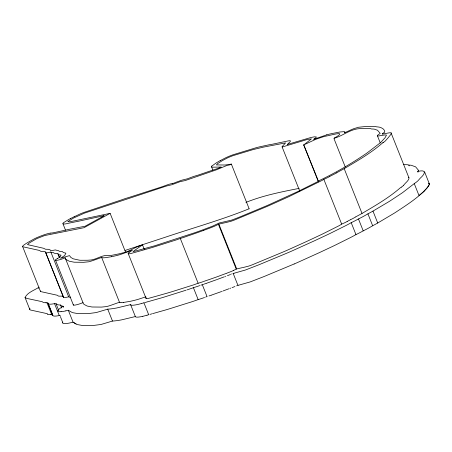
<?xml version="1.0" encoding="UTF-8"?>
<svg xmlns="http://www.w3.org/2000/svg" width="452" height="452" viewBox="0 0 452 452"><rect width="100%" height="100%" fill="white"/><g stroke="black" fill="none" stroke-linecap="round" stroke-linejoin="round"><path stroke-width="0.68" d="M423.965 191.269L427.4 187.642L429.14 184.851L429.372 183.862L428.666 183.184L429.389 184.207L428.168 186.427M428.089 186.574L425.976 189.139M110.13 213.355L83.982 227.701L44.731 235.526L36.849 238.605L29.465 242.865L27.482 244.605L43.629 248.284L45.46 249.233L48.675 249.329L50.234 249.962L50.839 250.775L55.336 249.922L56.879 250.34A16.916 2.559 -21.7 0 1 58.025 250.493L59.788 251.47L62.472 251.6L63.308 252.527L65.896 253.154L64.692 255.493L60.506 258.284L69.529 255.6L70.834 257.414L73.145 258.798L79.484 260.194A111.164 16.814 -21.7 0 0 80.801 260.273L87.292 260.25A56.099 8.486 -21.7 0 0 89.016 260.137C96.078 260.233 102.305 254.188 109.017 255.657A46.471 7.029 -21.7 0 0 111.65 255.346L119.079 253.843A49.997 7.56 -21.7 0 0 121.989 253.092C129.385 251.77 135.391 246.713 142.51 244.871L136.645 248.973A138.368 20.928 -21.7 0 1 134.916 250.193L133.052 251.696L154.793 245.764L194.343 232.87A96.525 14.6 -21.7 0 0 197.897 231.622L200.281 230.763A39.341 5.949 -21.7 0 0 203.892 229.424L212.344 226.26L219.124 223.028L231.814 220.062L237.622 217.824A26.51 4.011 -21.7 0 1 241.198 216.384L266.132 205.971A35.358 5.351 -21.7 0 0 269.607 204.445L295.41 192.665A97.502 14.746 -21.7 0 0 298.699 191.123L318.089 181.478A8.481 1.283 -21.7 0 0 319.858 180.291C335.757 172.664 351.142 163.782 365.753 153.849A82.044 12.407 -21.7 0 0 367.51 152.618L380.573 142.583L385.025 137.798L386.494 135.137L385.064 134.899L377.725 136.092L377.488 135.334L380.188 133.391L377.493 130.232L374.115 129.086L371.391 128.973L370.414 128.537L364.103 128.475A157.499 23.826 -21.7 0 0 361.255 128.645C351.351 128.136 342.204 136.391 334.113 138.205C349.023 129.713 330.231 135.527 325.626 136.171A37.16 5.622 -21.7 0 0 322.609 136.984L315.756 139.323L303.834 144.86L311.428 138.883L307.337 139.47L282.517 146.917L282.121 146.906L282.302 146.414L285.591 142.894L263.386 147.137L253.34 149.522L232.735 155.748L228.09 157.607L222.378 160.601L217.48 163.697L216.429 164.912L225.113 165.02L231.311 164.11L229.605 164.912L226.87 165.488L216.231 169.884L185.218 180.557L180.184 181.625L171.907 184.721L166.551 186.004L84.258 213.191L73.314 218.158L67.8 221.61L69.806 221.808L110.13 213.355L125.633 252.312M403.579 185.286L405.32 183.292A55.89 8.452 -21.7 0 1 405.653 182.947C407.054 181.585 409.02 179.67 409.02 177.783A14.56 2.203 -21.7 0 0 408.755 177.664A15.583 2.356 -21.7 0 0 408.371 177.596M294.195 263.974A65.133 9.854 -21.7 0 0 300.868 261.002L319.327 252.645A56.093 8.486 -21.7 0 0 320.813 251.95L332.35 246.538A76.162 11.52 -21.7 0 0 336.328 244.611L349.198 238.198A33.143 5.012 -21.7 0 0 355.95 234.594A28.629 4.328 -21.7 0 0 363.193 230.87L365.843 229.537A38.375 5.803 -21.7 0 0 369.182 227.757L372.442 225.898A13.227 2 -21.7 0 0 372.668 225.757L375.392 224.299A48.827 7.385 -21.7 0 0 377.719 223.011L393.669 213.542A87.824 13.283 -21.7 0 0 395.201 212.593C405.19 206.01 415.49 199.507 424.072 191.151M423.501 191.812L418.993 195.524L414.252 183.614L415.981 182.41A39.55 5.983 -21.7 0 0 416.733 181.834L417.659 181.049A30.256 4.576 -21.7 0 0 418.145 180.58L420.038 178.421A52.664 7.966 -21.7 0 1 420.456 177.986C425.36 173.681 426.75 169.155 417.71 171.477L418.004 172.223M424.123 191.089L425.711 189.394M211.903 166.042L215.745 163.24A57.088 8.633 -21.7 0 1 216.615 162.697A27.651 4.181 -21.7 0 1 220.152 160.652M146.386 297.828L146.058 298.218A8.023 1.215 -21.7 0 0 146.064 298.557L147.471 298.58A8.226 1.243 -21.7 0 0 148.533 298.354L149.753 298.032A17.526 2.65 -21.7 0 0 150.567 297.795L151.29 297.58A19.436 2.938 -21.7 0 1 152.872 297.145L154.279 296.772A32.318 4.887 -21.7 0 0 155.816 296.342L167.958 292.902A52.963 8.012 -21.7 0 0 173.37 291.257L193.705 284.839A15.792 2.39 -21.7 0 0 196.806 283.709L199.75 282.76A10.565 1.599 -21.7 0 0 202.654 281.828L203.649 281.472M414.252 183.614L402.8 192.462A81.253 12.289 -21.7 0 1 401.687 193.247L390.46 200.677A88.965 13.458 -21.7 0 1 388.539 201.869L372.979 211.101A48.827 7.385 -21.7 0 1 370.651 212.383L367.956 213.83A13.227 2 -21.7 0 1 367.702 213.982L364.448 215.841A38.375 5.803 -21.7 0 1 361.103 217.621L359.962 218.203M128.803 252.809L128.232 253.419A8.023 1.215 -21.7 0 0 128.232 253.758L129.645 253.781A8.226 1.243 -21.7 0 0 130.707 253.561L133.176 252.871A19.272 2.915 -21.7 0 1 135.046 252.346L136.453 251.973A25.594 3.87 -21.7 0 0 137.205 251.77L149.629 248.255A53.816 8.142 -21.7 0 0 155.544 246.464L175.879 240.04A15.481 2.339 -21.7 0 0 178.794 238.989L181.919 237.967A10.565 1.599 -21.7 0 0 184.828 237.034L186.891 236.289A14.018 2.119 -21.7 0 1 188.134 235.848L189.959 235.243A27.674 4.187 -21.7 0 0 191.072 234.87L198.513 232.26A49.07 7.424 -21.7 0 0 203.338 230.486M382.844 142.775L383.482 142.352M401.314 187.151L400.67 187.574A10.13 1.531 -21.7 0 0 399.997 188.083C388.46 198.066 375.12 205.728 362.018 213.446A32.052 4.848 -21.7 0 1 360.713 214.169L357.95 215.649A18.837 2.848 -21.7 0 0 356.571 216.418L355.843 216.847M382.268 133.668L382.793 133.363A12.82 1.938 -21.7 0 0 384.33 132.374L384.415 132.3A7.108 1.073 -21.7 0 0 384.748 132.012C384.997 128.876 380.437 126.989 377.578 126.893A19.442 2.944 -21.7 0 0 376.951 126.91L375.409 126.52A12.554 1.898 -21.7 0 0 375.058 126.47L370.798 126.357A90.779 13.729 -21.7 0 0 369.787 126.362L364.25 126.679A114.147 17.266 -21.7 0 0 362.979 126.797L358.492 127.255L354.085 128.583A8.599 1.299 -21.7 0 0 351.763 129.504L344.384 132.888A12.001 1.814 -21.7 0 0 344.633 132.639A11.56 1.751 -21.7 0 0 344.876 131.933L344.74 131.792A13.882 2.102 -21.7 0 0 344.153 131.639L339.836 132.007L331.276 133.696A39.578 5.989 -21.7 0 0 326.745 134.837M29.792 309.462L25.052 297.546C27.515 292.303 34.425 290.331 39.098 287.15M355.707 216.926L354.521 217.615A25.928 3.921 -21.7 0 1 350.599 219.678M57.517 258.471L59.534 257.363A2.328 0.35 -21.7 0 0 60.065 257.024L60.127 256.934A8.232 1.243 -21.7 0 0 60.161 256.872L60.342 256.482A58.336 8.825 -21.7 0 1 60.681 255.838L61.014 255.307A5.413 0.819 -21.7 0 0 61.026 255.131L60.302 254.99A47.754 7.221 -21.7 0 1 59.845 254.917L58.76 254.651A25.244 3.819 -21.7 0 1 58.155 254.165M218.836 224.13L216.864 225.073A8.311 1.254 -21.7 0 1 215.903 225.554A9.136 1.384 -21.7 0 1 213.197 226.768L210.005 228.017A32.719 4.949 -21.7 0 1 208.57 228.548L203.338 230.486M241.939 267.737L236.221 269.03L234.69 269.872A8.311 1.254 -21.7 0 1 233.735 270.352M336.689 172.822L338.751 171.619A18.837 2.848 -21.7 0 1 340.13 170.856L342.893 169.37A32.052 4.848 -21.7 0 0 344.192 168.652C357.221 160.98 370.482 153.358 381.974 143.453A12.656 1.915 -21.7 0 1 382.821 142.781M101.502 217.186L103.853 215.83A22.956 3.475 -21.7 0 1 104.186 215.638L78.659 221.203A16.577 2.509 -21.7 0 1 78.117 221.31L68.156 223.322A14.927 2.26 -21.7 0 1 67.094 223.582L66.128 223.791A14.328 2.17 -21.7 0 1 63.009 223.729A11.306 1.712 -21.7 0 1 63.043 223.209L63.144 223.079A10.119 1.531 -21.7 0 1 63.602 222.644L68.715 219.502A15.622 2.362 -21.7 0 1 69.535 219.056L70.732 218.435M329.497 176.608L329.327 176.704A10.034 1.52 -21.7 0 1 323.841 179.303A14.187 2.147 -21.7 0 1 322.174 180.371L289.274 196.462A53.342 8.068 -21.7 0 1 287.161 197.428L270.81 204.801A40.985 6.198 -21.7 0 1 265.669 207.039L240.165 217.644A19.097 2.887 -21.7 0 0 239.108 218.073L235.108 219.745A9.645 1.458 -21.7 0 1 230.752 221.344L226.395 222.44A42.838 6.481 -21.7 0 0 225.644 222.604L221.853 223.435A56.986 8.622 -21.7 0 0 220.87 223.655L218.864 224.124L236.695 268.917M329.581 176.562L330.005 176.32A11.453 1.735 -21.7 0 1 330.762 175.907L332.785 174.879A25.928 3.921 -21.7 0 0 336.717 172.817M101.293 217.305L85.129 226.226L70.218 229.107A48.392 7.322 -21.7 0 0 66.981 229.814L53.342 232.78A4.791 0.723 -21.7 0 1 52.974 232.848L50.172 233.147M347.153 221.503L347.831 221.118A11.453 1.735 -21.7 0 1 348.588 220.706L350.43 219.768M367.928 213.847L372.668 225.757M220.186 160.641L225.232 158.019A11.193 1.695 -21.7 0 1 233.113 154.742L255.533 147.906A28.73 4.345 -21.7 0 1 259.493 146.872L269.059 144.787A23.787 3.599 -21.7 0 1 269.94 144.663L272.663 144.182A14.227 2.153 -21.7 0 1 273.324 144.024L288.291 140.883A9.865 1.492 -21.7 0 1 290.031 140.741A9.424 1.424 -21.7 0 1 290.382 140.86L290.19 141.668L287.28 144.521A23.77 3.593 -21.7 0 1 289.099 143.934L310.886 137.504L314.326 136.832L316.332 136.945L315.965 137.713L313.908 139.176A15.984 2.418 -21.7 0 0 313.665 139.34L326.751 134.832M359.634 218.367L358.476 218.954L363.216 230.865M74.19 216.74L80.202 213.92A12.39 1.876 -21.7 0 1 82.072 213.152L83.134 212.734A9.04 1.367 -21.7 0 1 84.061 212.389L121.831 199.784A17.165 2.593 -21.7 0 1 128.707 197.535L155.737 188.823A83.236 12.588 -21.7 0 1 157.426 188.281L162.364 186.67A7.396 1.119 -21.7 0 0 162.969 186.456L164.432 185.908A21.058 3.187 -21.7 0 1 166.477 185.162L168.008 184.631A9.226 1.396 -21.7 0 1 172.348 183.506M245.916 202.406C263.019 195.53 281.127 191.914 299.139 188.382M294.184 263.968L264.493 276.358A9.854 1.492 -21.7 0 0 263.459 276.771L250.142 281.935L239.018 285.082M233.017 273.466L234 273.228M237.758 285.381L238.746 285.139M237.114 285.647L236.633 285.839M231.887 273.929L231.565 274.059M230.593 274.449L229.802 274.76A28.516 4.311 -21.7 0 1 227.412 275.675M234.938 286.517L234.543 286.675A28.516 4.311 -21.7 0 1 232.158 287.591L232.029 287.642M145.866 296.817L137.702 299.484A46.98 7.108 -21.7 0 1 129.413 301.478L123.486 302.433M65.19 257.872L83.287 303.388A94.135 14.238 -21.7 0 0 84.202 304.478L87.168 306.038L91.547 306.914A50.115 7.582 -21.7 0 0 92.146 306.998L101.288 307.094A33.504 5.068 -21.7 0 0 101.836 307.061L106.452 306.592A8.153 1.232 -21.7 0 0 107.248 306.399L108.469 306.06A12.667 1.915 -21.7 0 0 111.491 305.072L119.469 302.224L101.643 257.431L93.66 260.273A12.831 1.944 -21.7 0 1 90.959 261.166L89.423 261.601A8.153 1.232 -21.7 0 1 88.626 261.793L84.01 262.262A33.504 5.068 -21.7 0 1 83.462 262.301L74.32 262.205A50.115 7.582 -21.7 0 1 73.721 262.115L69.342 261.245L66.359 259.685A94.135 14.238 -21.7 0 1 65.438 258.6L65.19 257.872L62.726 258.77A10.21 1.542 -21.7 0 1 55.749 260.358L55.523 260.199M83.021 302.671L80.552 303.569A10.159 1.537 -21.7 0 1 73.473 305.134L73.394 305.038M223.13 290.941L227.164 289.421A24.318 3.678 -21.7 0 1 227.893 289.156L229.164 288.692M217.909 279.2L222.424 277.505A24.318 3.678 -21.7 0 1 223.152 277.24L224.424 276.777M217.435 279.381L216.949 279.556M222.175 291.291L221.689 291.472M230.723 288.122L230.074 288.359M225.853 276.257L225.333 276.449M226.684 273.24L231.023 271.567A9.136 1.384 -21.7 0 0 233.735 270.352M216.468 279.737L206.762 283.184M221.209 291.647L211.502 295.099M204.151 281.291L205.185 280.918A10.741 1.627 -21.7 0 1 205.649 280.754L207.784 280.037A27.674 4.187 -21.7 0 0 208.897 279.669L216.338 277.059A49.07 7.424 -21.7 0 0 221.164 275.279L226.395 273.341M202.14 284.743L201.801 284.867M206.88 296.659L206.547 296.783M201.411 285.009L200.874 285.201M205.976 296.987L205.62 297.117M199.812 285.579L198.931 285.89A27.273 4.124 -21.7 0 1 193.411 287.681A31.363 4.746 -21.7 0 1 187.603 289.698L187.021 289.885M204.553 297.495L203.671 297.8A27.273 4.124 -21.7 0 1 198.151 299.597A31.363 4.746 -21.7 0 1 192.343 301.614L191.185 301.987M68.308 310.247L73.049 322.163L76.908 324.4A80.049 12.108 -21.7 0 0 77.846 324.66L81.699 325.361A75.93 11.486 -21.7 0 0 83.021 325.519L92.236 325.564A52.568 7.95 -21.7 0 0 93.033 325.513L101.022 324.474L112.48 321.056A61.749 9.339 -21.7 0 0 115.582 320.796L115.819 320.773A71.608 10.831 -21.7 0 0 121.633 319.852L135.351 316.553L130.611 304.637L116.893 307.936A71.608 10.831 -21.7 0 1 111.079 308.857L110.836 308.885A61.749 9.339 -21.7 0 1 107.729 309.145L96.276 312.558L88.293 313.598A52.568 7.95 -21.7 0 1 87.496 313.648L78.275 313.609A75.93 11.486 -21.7 0 1 76.953 313.445L73.1 312.744A80.083 12.114 -21.7 0 1 72.037 312.439L68.308 310.247L65.885 310.852M206.479 283.28L204.242 284.042M211.22 295.196L208.988 295.953M203.688 284.223L202.858 284.5M124.995 250.459L165.873 237.04C193.524 227.763 222.435 219.604 248.99 208.818M186.054 290.195L164.974 296.811A59.658 9.023 -21.7 0 1 161.076 297.987L147.657 301.795M190.8 302.111L169.715 308.727A59.658 9.023 -21.7 0 1 165.816 309.902L152.584 313.654M147.002 315.208L144.493 315.892A23.34 3.531 -21.7 0 1 142.838 316.298M147.29 301.896L144.759 302.586M151.849 313.863L149.872 314.406M141.29 303.563L142.261 303.292A22.284 3.373 -21.7 0 0 143.934 302.806M141.08 303.62L139.753 303.981A23.34 3.531 -21.7 0 1 138.097 304.382L137.724 304.473A24.193 3.661 -21.7 0 1 130.509 304.676M142.838 316.298L142.465 316.383A24.193 3.661 -21.7 0 1 135.25 316.592M242.453 267.624L243.47 267.398A42.838 6.481 -21.7 0 1 244.221 267.239L248.589 266.132A9.645 1.458 -21.7 0 0 252.928 264.539L256.934 262.866A19.097 2.887 -21.7 0 1 257.99 262.442L283.494 251.837A40.29 6.096 -21.7 0 0 287.743 249.996L305.829 241.843A48.392 7.322 -21.7 0 0 307.529 241.057L321.479 234.515A61.98 9.373 -21.7 0 0 324.259 233.159L338.927 225.785A11.967 1.808 -21.7 0 0 339.802 225.294A14.142 2.141 -21.7 0 0 341.656 224.09A10.034 1.52 -21.7 0 0 347.164 221.497M234.277 273.166L245.402 270.019L258.719 264.855A6.486 0.983 -21.7 0 1 259.182 264.669L285.562 253.708A61.924 9.368 -21.7 0 0 291.975 250.956L314.586 240.73A56.093 8.486 -21.7 0 0 316.072 240.035L327.61 234.622A76.162 11.52 -21.7 0 0 331.582 232.695L344.198 226.412A33.346 5.045 -21.7 0 0 351.21 222.678A28.629 4.328 -21.7 0 0 358.453 218.954M59.483 257.459L57.856 253.668A6.226 0.944 -21.7 0 0 57.664 253.634L54.37 253.256A49.816 7.537 -21.7 0 1 53.974 253.035L53.381 252.572A13.679 2.068 -21.7 0 0 52.686 252.414L51.839 252.408A11.311 1.712 -21.7 0 1 51.5 252.369L51.189 252.261A19.617 2.966 -21.7 0 1 51.048 252.165L50.488 252.08A15.566 2.356 -21.7 0 0 50.115 252.171L48.098 252.634A9.724 1.469 -21.7 0 1 46.477 252.849L46.279 252.849A8.678 1.311 -21.7 0 1 45.872 252.77L45.437 251.962L43.867 251.363A10.628 1.605 -21.7 0 0 43.454 251.312L42.895 251.335A36.787 5.565 -21.7 0 1 41.652 251.368L41.07 251.335A21.493 3.249 -21.7 0 1 40.251 251.013L40.064 250.854A41.143 6.226 -21.7 0 0 39.318 250.425L22.69 246.724L40.482 291.478M70.715 297.23A13.679 2.068 -21.7 0 0 70.512 297.213L69.664 297.207A11.311 1.712 -21.7 0 1 69.325 297.167L68.67 296.8L65.924 297.433A9.724 1.469 -21.7 0 1 64.303 297.648L64.105 297.642A8.678 1.311 -21.7 0 1 63.698 297.569L45.494 252.018M111.576 256.691L105.655 257.64A40.539 6.13 -21.7 0 1 103.237 257.798L103.039 257.793A19.278 2.915 -21.7 0 1 101.593 257.448M382.488 134.058L389.093 132.854A15.594 2.356 -21.7 0 1 390.754 132.831A14.56 2.203 -21.7 0 1 391.195 132.984L391.336 133.577L390.754 134.493A40.155 6.074 -21.7 0 0 390.562 134.798L387.827 138.154A55.89 8.452 -21.7 0 0 387.494 138.498L385.584 140.679A17.453 2.639 -21.7 0 1 383.522 142.346M172.359 183.501L173.681 183.213A20.832 3.153 -21.7 0 0 174.218 182.998L175.63 182.422A19.306 2.921 -21.7 0 1 176.342 182.139L181.947 180.145L187.676 178.726A19.984 3.023 -21.7 0 1 188.134 178.54L192.382 176.918A13.176 1.994 -21.7 0 1 194.388 176.24L195.603 175.856A29.075 4.396 -21.7 0 1 198.061 175.139L211.762 170.455A61.37 9.283 -21.7 0 1 214.796 169.466L216.677 168.856A5.554 0.842 -21.7 0 0 218.017 168.364A24.431 3.695 -21.7 0 0 220.147 167.517L221.237 167.059L212.316 167.178A14.074 2.13 -21.7 0 1 211.83 166.07M61.071 311.671L60.325 311.716A24.487 3.706 -21.7 0 1 62.997 306.377M59.365 315.53A25.498 3.859 -21.7 0 1 52.957 315.694L52.726 315.18A17.266 2.61 -21.7 0 1 52.726 314.993L47.985 303.077A14.696 2.22 -21.7 0 0 47.748 302.97L45.923 302.727M52.731 314.987A14.696 2.22 -21.7 0 0 52.488 314.886L50.81 314.637M403.421 164.601L407.094 164.709A32.595 4.932 -21.7 0 1 408.845 165.155L409.054 165.138A38.793 5.865 -21.7 0 1 409.981 165.149L410.111 165.155A46.002 6.961 -21.7 0 1 411.292 165.291L415.614 166.85L418.309 170.076A24.188 3.656 -21.7 0 1 418.343 170.28M61.732 307.987L60.545 305.01L58.969 304.964A36.459 5.514 -21.7 0 1 58.246 304.857L56.071 303.772L55.121 303.733A30.42 4.599 -21.7 0 1 54.545 303.659L59.285 315.575A30.42 4.599 -21.7 0 0 59.862 315.649L60.37 315.677M56.048 303.772L58.737 310.473M76.066 324.05L73.049 322.163L70.625 322.768A26.137 3.955 -21.7 0 1 65.789 323.598L65.065 323.632A24.487 3.706 -21.7 0 1 62.879 322.078M40.567 291.557L57.138 295.224A41.143 6.226 -21.7 0 1 57.884 295.653L58.139 295.874A19.413 2.938 -21.7 0 0 58.879 296.139L59.353 296.162A36.414 5.509 -21.7 0 0 60.721 296.133L61.274 296.111A11.91 1.802 -21.7 0 1 61.732 296.173L63.348 296.851M47.686 314.174L47.268 313.807A25.724 3.893 -21.7 0 0 46.946 313.609L30.504 310.027A31.295 4.735 -21.7 0 1 29.956 308.394M429.253 183.602L424.547 171.743M25.052 297.546L26.77 298.399L42.2 301.699A18.459 2.791 -21.7 0 1 42.364 301.778L42.94 302.258A36.719 5.554 -21.7 0 0 45.951 302.716M47.985 303.077A17.266 2.61 -21.7 0 0 47.991 303.264L48.234 303.772A25.498 3.859 -21.7 0 0 54.624 303.62M48.065 303.478L52.805 315.394M316.225 175.625L303.699 144.821L318.445 181.873M299.749 191.094L282.071 146.827M408.879 165.138L409.173 165.884M391.082 132.922L408.907 177.721M377.42 135.786L380.262 142.928M372.979 211.101L377.719 223.011M333.949 138.549L345.317 167.116M344.192 168.652L362.018 213.446M351.215 222.678L355.956 234.594M323.83 179.291L341.656 224.09M231.345 164.048L249.171 208.847M211.576 166.873L212.864 170.121M218.395 224.232L236.221 269.03M233.175 273.403L237.916 285.314M202.31 284.681L207.05 296.597M180.291 238.424L198.117 283.218M193.411 287.681L198.151 299.597M142.51 244.871L144.318 249.414M128.193 253.504L146.019 298.297M143.939 302.806L148.68 314.716A22.284 3.373 -21.7 0 1 147.007 315.208M107.734 309.14L112.48 321.056M62.941 223.717L65.523 230.209M58.059 253.809L59.607 257.708M55.494 260.086L73.32 304.885M50.839 252.007L68.67 296.8M45.607 252.402L63.433 297.201M63.461 307.015L63.167 306.27L61.856 305.981A47.889 7.243 -21.7 0 1 60.732 305.405L60.557 305.032M63.122 306.349L63.416 307.089M60.336 316.485L62.709 322.44M46.968 302.687L51.709 314.598M38.33 287.596L38.629 288.342M316.485 176.263L318.411 181.371M382.268 133.769L382.285 133.837A10.232 1.548 -21.7 0 0 382.465 134.052M50.839 314.62A37.098 5.61 -21.7 0 1 47.663 314.18M418.349 170.28A25.764 3.898 -21.7 0 1 417.704 171.483M65.862 310.863A26.137 3.955 -21.7 0 1 61.048 311.682M70.721 218.435A33.488 5.062 -21.7 0 1 74.196 216.74M50.189 233.142A11.622 1.757 -21.7 0 0 43.838 234.904L41.251 235.854A19.402 2.932 -21.7 0 0 40.228 236.243L37.132 237.509A9.695 1.469 -21.7 0 0 33.126 239.498L29.583 241.481A23.227 3.514 -21.7 0 0 28.425 242.125L26.86 243.052A33.747 5.108 -21.7 0 0 25.764 243.735L23.849 245.052A14.08 2.13 -21.7 0 0 22.64 246.747M55.449 260.228A7.69 1.164 -21.7 0 1 57.545 258.465M111.587 256.685A46.98 7.108 -21.7 0 0 119.876 254.685L132.408 250.193L129.99 251.9A24.696 3.735 -21.7 0 0 128.786 252.815M403.517 185.354A18.662 2.825 -21.7 0 1 401.387 187.128M40.465 291.54A14.08 2.13 -21.7 0 1 40.55 290.958M73.292 305.015A7.599 1.147 -21.7 0 1 73.569 304.484M120.887 302.58A19.278 2.915 -21.7 0 1 119.418 302.247M123.492 302.428A40.539 6.13 -21.7 0 1 121.063 302.597"/></g></svg>
